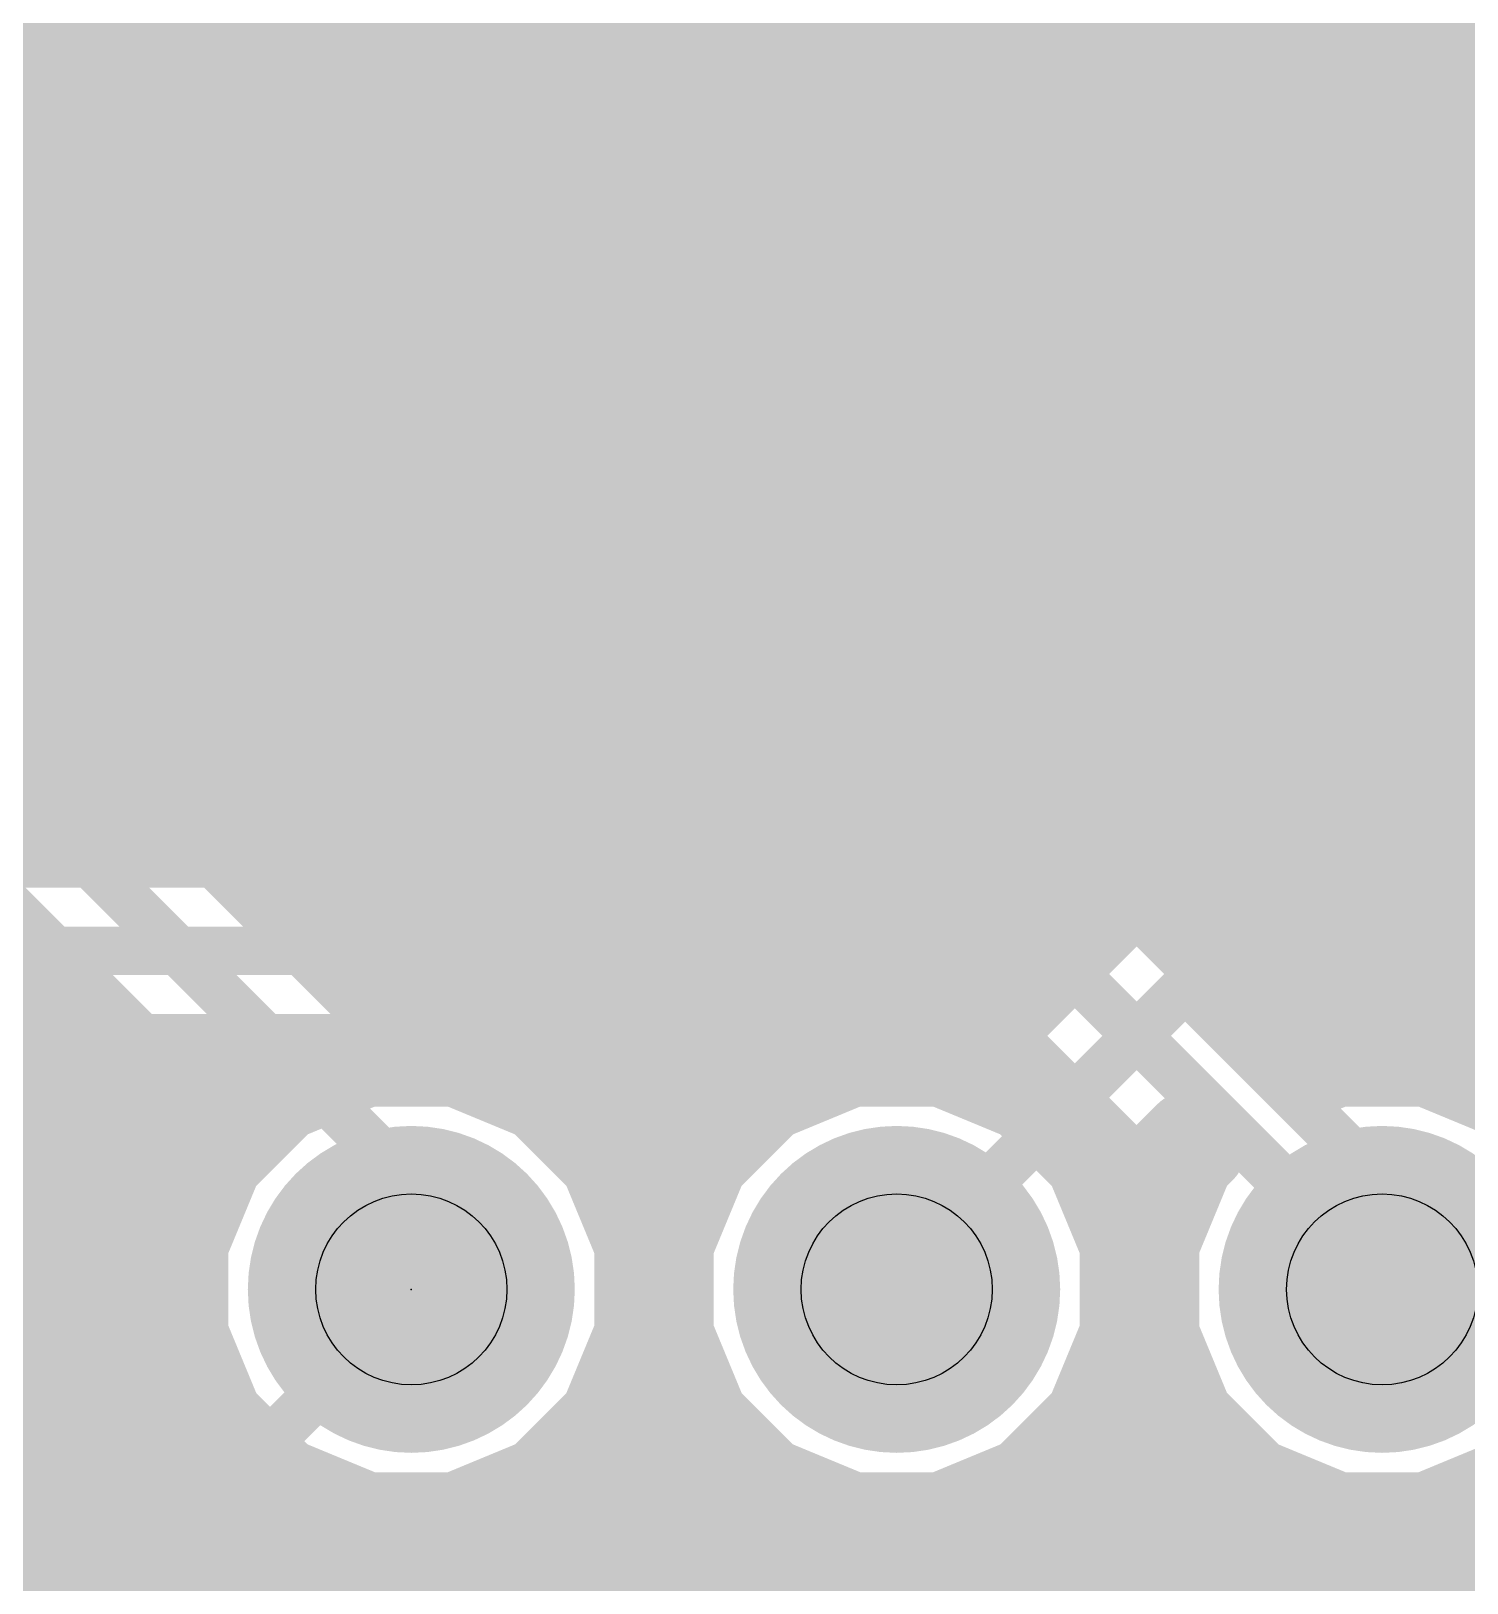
# Model space of a CAD drawing. Extents: x 0 to 10.8, y 0 to 6.1.
# Drawn here: x 1.8247 to 2.1206, y 0.6097 to 0.9295 of the extents above; entities that cross this region are included whole.
import ezdxf

# ---------------------------------------------------------------- set-up
doc = ezdxf.new("R2010")
doc.units = 0
for name, color, linetype in [('1', 22, 'CONTINUOUS'), ('116', 253, 'CONTINUOUS'), ('16', 175, 'CONTINUOUS'), ('17', 82, 'CONTINUOUS'), ('23', 7, 'CONTINUOUS'), ('29', 253, 'CONTINUOUS'), ('30', 253, 'CONTINUOUS'), ('44', 253, 'CONTINUOUS')]:
    doc.layers.add(name, color=color, linetype=linetype)

# ---------------------------------------------------------------- blocks, each defined once
blk = doc.blocks.new('ROUNDP')
at = {"const_width": 0.5}
blk.add_lwpolyline([(0, -0.25, 1), (0, 0.25, 1), (0, -0.25)], format="xyb", dxfattribs=at)

msp = doc.modelspace()

# ---------------------------------------------------------------- linework, layer by layer
at = {"layer": '1'}
for points, const_width in [([(1.835, 0.76), (1.835, 1.605)], 0.01), ([(1.855996, 0.768697), (1.855996, 1.596299)], 0.016), ([(1.855996, 0.928), (2.559, 0.928)], 0.016), ([(1.855996, 0.912), (2.532319, 0.912)], 0.016), ([(1.855996, 0.896), (2.527976, 0.896)], 0.016), ([(1.855996, 0.88), (2.527976, 0.88)], 0.016), ([(1.855996, 0.864), (2.164303, 0.864)], 0.016), ([(2.164, 0.863697), (2.053799, 0.753496)], 0.016), ([(2.0625, 0.7325), (2.185, 0.855)], 0.01), ([(1.855996, 0.848), (2.148303, 0.848)], 0.016), ([(2.092193, 0.7325), (2.193697, 0.834)], 0.016), ([(1.855996, 0.832), (2.132303, 0.832)], 0.016), ([(1.855996, 0.816), (2.116303, 0.816)], 0.016), ([(1.855996, 0.8), (2.100303, 0.8)], 0.016), ([(1.855996, 0.784), (2.084303, 0.784)], 0.016), ([(1.908697, 0.715996), (1.855996, 0.768697)], 0.016), ([(1.856693, 0.768), (2.068303, 0.768)], 0.016), ([(2.127693, 0.768), (2.525976, 0.768)], 0.016), ([(1.9, 0.695), (1.835, 0.76)], 0.01), ([(2.053799, 0.753496), (2.0415, 0.741197)], 0.016), ([(1.814, 0.751299), (1.866764, 0.698535)], 0.016), ([(1.872693, 0.752), (2.052303, 0.752)], 0.016), ([(2.111693, 0.752), (2.571693, 0.752)], 0.016), ([(2.0415, 0.741197), (2.015031, 0.714724)], 0.016), ([(1.803012, 0.736), (1.829299, 0.736)], 0.016), ([(1.888693, 0.736), (2.036307, 0.736)], 0.016), ([(2.095693, 0.736), (2.525976, 0.736)], 0.016), ([(2.108776, 0.715917), (2.092193, 0.7325)], 0.016), ([(2.0625, 0.7325), (2.005, 0.675)], 0.01), ([(2.1, 0.695), (2.0625, 0.7325)], 0.01), ([(1.804035, 0.72), (1.845299, 0.72)], 0.016), ([(1.904693, 0.72), (2.020307, 0.72)], 0.016), ([(2.104693, 0.72), (2.526969, 0.72)], 0.016), ([(1.908776, 0.715917), (1.908697, 0.715996)], 0.016), ([(1.912157, 0.715917), (1.908776, 0.715917)], 0.016), ([(1.928949, 0.708965), (1.912157, 0.715917)], 0.016), ([(1.99398, 0.715917), (1.977189, 0.708965)], 0.016), ([(2.012157, 0.715917), (1.99398, 0.715917)], 0.016), ([(2.015031, 0.714724), (2.012157, 0.715917)], 0.016), ([(2.112157, 0.715917), (2.108776, 0.715917)], 0.016), ([(2.128949, 0.708965), (2.112157, 0.715917)], 0.016), ([(1.941799, 0.696114), (1.928949, 0.708965)], 0.016), ([(1.977189, 0.708965), (1.964339, 0.696114)], 0.016), ([(1.799878, 0.704), (1.861299, 0.704)], 0.016), ([(1.933913, 0.704), (1.972224, 0.704)], 0.016), ([(2.045902, 0.686205), (2.062496, 0.702803)], 0.016), ([(2.062496, 0.702803), (2.066764, 0.698535)], 0.016), ([(1.864339, 0.696114), (1.857386, 0.679323)], 0.016), ([(1.866764, 0.698535), (1.864339, 0.696114)], 0.016), ([(1.948752, 0.679323), (1.941799, 0.696114)], 0.016), ([(1.964339, 0.696114), (1.957386, 0.679323)], 0.016), ([(2.064339, 0.696114), (2.057386, 0.679323)], 0.016), ([(2.066764, 0.698535), (2.064339, 0.696114)], 0.016), ([(1.9, 0.675), (1.9, 0.695)], 0.01), ([(2.1, 0.675), (2.1, 0.695)], 0.01), ([(1.788555, 0.688), (1.86098, 0.688)], 0.016), ([(1.945161, 0.688), (1.96098, 0.688)], 0.016), ([(2.048752, 0.679323), (2.045902, 0.686205)], 0.016), ([(2.047693, 0.688), (2.06098, 0.688)], 0.016), ([(1.857386, 0.679323), (1.857386, 0.661146)], 0.016), ([(1.948752, 0.661146), (1.948752, 0.679323)], 0.016), ([(1.957386, 0.679323), (1.957386, 0.661146)], 0.016), ([(2.048752, 0.661146), (2.048752, 0.679323)], 0.016), ([(2.057386, 0.679323), (2.057386, 0.661146)], 0.016), ([(1.331693, 0.672), (1.857386, 0.672)], 0.016), ([(1.903071, 0.670236), (1.9, 0.675)], 0.01), ([(1.948752, 0.672), (1.957386, 0.672)], 0.016), ([(2.005, 0.675), (2.003071, 0.670236)], 0.01), ([(2.048752, 0.672), (2.057386, 0.672)], 0.016), ([(2.103071, 0.670236), (2.1, 0.675)], 0.01), ([(1.857386, 0.661146), (1.864339, 0.644354)], 0.016), ([(1.941799, 0.644354), (1.948752, 0.661146)], 0.016), ([(1.957386, 0.661146), (1.964339, 0.644354)], 0.016), ([(2.041799, 0.644354), (2.048752, 0.661146)], 0.016), ([(2.057386, 0.661146), (2.064339, 0.644354)], 0.016), ([(1.315693, 0.656), (1.859516, 0.656)], 0.016), ([(1.946618, 0.656), (1.959516, 0.656)], 0.016), ([(2.046618, 0.656), (2.059516, 0.656)], 0.016), ([(1.864339, 0.644354), (1.877189, 0.631504)], 0.016), ([(1.928949, 0.631504), (1.941799, 0.644354)], 0.016), ([(1.964339, 0.644354), (1.977189, 0.631504)], 0.016), ([(2.028949, 0.631504), (2.041799, 0.644354)], 0.016), ([(2.064339, 0.644354), (2.077189, 0.631504)], 0.016), ([(1.299693, 0.64), (1.868693, 0.64)], 0.016), ([(1.937445, 0.64), (1.968693, 0.64)], 0.016), ([(2.037445, 0.64), (2.068693, 0.64)], 0.016), ([(1.877189, 0.631504), (1.89398, 0.624551)], 0.016), ([(1.912157, 0.624551), (1.928949, 0.631504)], 0.016), ([(1.977189, 0.631504), (1.99398, 0.624551)], 0.016), ([(2.012157, 0.624551), (2.028949, 0.631504)], 0.016), ([(2.077189, 0.631504), (2.09398, 0.624551)], 0.016), ([(2.112157, 0.624551), (2.128949, 0.631504)], 0.016), ([(1.297173, 0.624), (2.191051, 0.624)], 0.016), ([(1.89398, 0.624551), (1.912157, 0.624551)], 0.016), ([(1.99398, 0.624551), (2.012157, 0.624551)], 0.016), ([(2.09398, 0.624551), (2.112157, 0.624551)], 0.016), ([(1.303799, 0.608), (2.956, 0.608)], 0.016)]:
    msp.add_lwpolyline(points, dxfattribs=dict(at, const_width=const_width))
for points, const_width in [([(1.855996, 0.932, 1), (1.855996, 0.924)], 0.008), ([(1.855996, 0.916, 1), (1.855996, 0.908)], 0.008), ([(1.855996, 0.9, 1), (1.855996, 0.892)], 0.008), ([(1.855996, 0.884, 1), (1.855996, 0.876)], 0.008), ([(1.855996, 0.868, 1), (1.855996, 0.86)], 0.008), ([(1.855996, 0.852, 1), (1.855996, 0.844)], 0.008), ([(1.855996, 0.836, 1), (1.855996, 0.828)], 0.008), ([(1.855996, 0.82, 1), (1.855996, 0.812)], 0.008), ([(2.116303, 0.812, 1), (2.116303, 0.82)], 0.008), ([(1.855996, 0.804, 1), (1.855996, 0.796)], 0.008), ([(2.100303, 0.796, 1), (2.100303, 0.804)], 0.008), ([(1.855996, 0.788, 1), (1.855996, 0.78)], 0.008), ([(2.084303, 0.78, 1), (2.084303, 0.788)], 0.008), ([(1.858824, 0.771525, 1), (1.853168, 0.765868)], 0.008), ([(1.856693, 0.772, 1), (1.856693, 0.764)], 0.008), ([(2.068303, 0.764, 1), (2.068303, 0.772)], 0.008), ([(2.127693, 0.772, 1), (2.127693, 0.764)], 0.008), ([(1.851996, 0.768697, 1), (1.859996, 0.768697)], 0.008), ([(1.836768, 0.761768, 1), (1.833232, 0.758232)], 0.005), ([(1.8325, 0.76, 1), (1.8375, 0.76)], 0.005), ([(2.056628, 0.750668, 1), (2.050971, 0.756324)], 0.008), ([(1.872693, 0.756, 1), (1.872693, 0.748)], 0.008), ([(2.050971, 0.756324, 1), (2.056628, 0.750668)], 0.008), ([(2.052303, 0.748, 1), (2.052303, 0.756)], 0.008), ([(2.111693, 0.756, 1), (2.111693, 0.748)], 0.008), ([(2.044329, 0.738369, 1), (2.038671, 0.744025)], 0.008), ([(2.038672, 0.744025, 1), (2.044328, 0.738368)], 0.008), ([(1.829299, 0.732, 1), (1.829299, 0.74)], 0.008), ([(1.888693, 0.74, 1), (1.888693, 0.732)], 0.008), ([(2.036307, 0.732, 1), (2.036307, 0.74)], 0.008), ([(2.095693, 0.74, 1), (2.095693, 0.732)], 0.008), ([(2.095021, 0.735328, 1), (2.089364, 0.729672)], 0.008), ([(2.089365, 0.735328, 1), (2.095021, 0.729672)], 0.008), ([(2.064268, 0.734268, 1), (2.060732, 0.730732)], 0.005), ([(2.060732, 0.734268, 1), (2.064268, 0.730732)], 0.005), ([(2.064268, 0.730732, 1), (2.060732, 0.734268)], 0.005), ([(1.845299, 0.716, 1), (1.845299, 0.724)], 0.008), ([(1.904693, 0.724, 1), (1.904693, 0.716)], 0.008), ([(2.020307, 0.716, 1), (2.020307, 0.724)], 0.008), ([(2.104693, 0.724, 1), (2.104693, 0.716)], 0.008), ([(1.911525, 0.718824, 1), (1.905868, 0.713168)], 0.008), ([(1.908776, 0.719917, 1), (1.908776, 0.711917)], 0.008), ([(1.905868, 0.713168, 1), (1.911525, 0.718824)], 0.008), ([(1.913688, 0.719613, 1), (1.910627, 0.712222)], 0.008), ([(1.912157, 0.711917, 1), (1.912157, 0.719917)], 0.008), ([(1.99398, 0.719917, 1), (1.99398, 0.711917)], 0.008), ([(1.995511, 0.712222, 1), (1.99245, 0.719613)], 0.008), ([(2.013691, 0.719612, 1), (2.010624, 0.712223)], 0.008), ([(2.012157, 0.711917, 1), (2.012157, 0.719917)], 0.008), ([(2.108776, 0.719917, 1), (2.108776, 0.711917)], 0.008), ([(2.113688, 0.719613, 1), (2.110627, 0.712222)], 0.008), ([(2.112157, 0.711917, 1), (2.112157, 0.719917)], 0.008), ([(1.905947, 0.713089, 1), (1.911604, 0.718746)], 0.008), ([(2.012203, 0.717553, 1), (2.01786, 0.711896)], 0.008), ([(2.013498, 0.71103, 1), (2.016565, 0.718419)], 0.008), ([(2.105947, 0.713089, 1), (2.111604, 0.718746)], 0.008), ([(1.931777, 0.711793, 1), (1.92612, 0.706136)], 0.008), ([(1.927419, 0.705269, 1), (1.930479, 0.71266)], 0.008), ([(1.975659, 0.71266, 1), (1.978719, 0.705269)], 0.008), ([(1.980017, 0.706136, 1), (1.974361, 0.711793)], 0.008), ([(1.861299, 0.7, 1), (1.861299, 0.708)], 0.008), ([(1.933913, 0.708, 1), (1.933913, 0.7)], 0.008), ([(1.972224, 0.7, 1), (1.972224, 0.708)], 0.008), ([(2.065324, 0.705632, 1), (2.059668, 0.699975)], 0.008), ([(2.065325, 0.699975, 1), (2.059667, 0.705631)], 0.008), ([(1.868034, 0.694584, 1), (1.860643, 0.697644)], 0.008), ([(1.863935, 0.695707, 1), (1.869592, 0.701364)], 0.008), ([(1.86959, 0.695705, 1), (1.863938, 0.701366)], 0.008), ([(1.945495, 0.697644, 1), (1.938104, 0.694584)], 0.008), ([(1.968034, 0.694584, 1), (1.960643, 0.697644)], 0.008), ([(2.068034, 0.694584, 1), (2.060643, 0.697644)], 0.008), ([(2.063935, 0.695707, 1), (2.069592, 0.701364)], 0.008), ([(2.06959, 0.695705, 1), (2.063938, 0.701366)], 0.008), ([(1.861512, 0.698945, 1), (1.867165, 0.693283)], 0.008), ([(1.938971, 0.693286, 1), (1.944628, 0.698943)], 0.008), ([(1.96151, 0.698943, 1), (1.967167, 0.693286)], 0.008), ([(2.061512, 0.698945, 1), (2.067165, 0.693283)], 0.008), ([(1.9025, 0.695, 1), (1.8975, 0.695)], 0.005), ([(1.898232, 0.693232, 1), (1.901768, 0.696768)], 0.005), ([(2.1025, 0.695, 1), (2.0975, 0.695)], 0.005), ([(2.098232, 0.693232, 1), (2.101768, 0.696768)], 0.005), ([(1.86098, 0.684, 1), (1.86098, 0.692)], 0.008), ([(1.945161, 0.692, 1), (1.945161, 0.684)], 0.008), ([(1.96098, 0.684, 1), (1.96098, 0.692)], 0.008), ([(2.049597, 0.687735, 1), (2.042206, 0.684674)], 0.008), ([(2.047693, 0.692, 1), (2.047693, 0.684)], 0.008), ([(2.06098, 0.684, 1), (2.06098, 0.692)], 0.008), ([(2.043073, 0.689033, 1), (2.04873, 0.683377)], 0.008), ([(1.861386, 0.679323, 1), (1.853386, 0.679323)], 0.008), ([(1.85369, 0.680853, 1), (1.861082, 0.677793)], 0.008), ([(1.952752, 0.679323, 1), (1.944752, 0.679323)], 0.008), ([(1.945056, 0.677793, 1), (1.952448, 0.680853)], 0.008), ([(1.961386, 0.679323, 1), (1.953386, 0.679323)], 0.008), ([(1.95369, 0.680853, 1), (1.961082, 0.677793)], 0.008), ([(2.052752, 0.679323, 1), (2.044752, 0.679323)], 0.008), ([(2.045056, 0.677792, 1), (2.052448, 0.680853)], 0.008), ([(2.061386, 0.679323, 1), (2.053386, 0.679323)], 0.008), ([(2.05369, 0.680853, 1), (2.061082, 0.677793)], 0.008), ([(1.857386, 0.668, 1), (1.857386, 0.676)], 0.008), ([(1.902101, 0.676355, 1), (1.897899, 0.673645)], 0.005), ([(1.948752, 0.676, 1), (1.948752, 0.668)], 0.008), ([(1.957386, 0.668, 1), (1.957386, 0.676)], 0.008), ([(2.003232, 0.676768, 1), (2.006768, 0.673232)], 0.005), ([(2.007317, 0.674062, 1), (2.002683, 0.675938)], 0.005), ([(2.048752, 0.676, 1), (2.048752, 0.668)], 0.008), ([(2.057386, 0.668, 1), (2.057386, 0.676)], 0.008), ([(2.102101, 0.676355, 1), (2.097899, 0.673645)], 0.005), ([(1.8975, 0.675, 1), (1.9025, 0.675)], 0.005), ([(2.0975, 0.675, 1), (2.1025, 0.675)], 0.005), ([(1.90097, 0.668882, 1), (1.905172, 0.671591)], 0.005), ([(2.000754, 0.671175, 1), (2.005388, 0.669298)], 0.005), ([(2.10097, 0.668882, 1), (2.105172, 0.671591)], 0.005), ([(1.861082, 0.662676, 1), (1.85369, 0.659615)], 0.008), ([(1.952448, 0.659615, 1), (1.945056, 0.662676)], 0.008), ([(1.961082, 0.662676, 1), (1.95369, 0.659615)], 0.008), ([(2.052448, 0.659615, 1), (2.045056, 0.662676)], 0.008), ([(2.061082, 0.662676, 1), (2.05369, 0.659615)], 0.008), ([(1.853386, 0.661146, 1), (1.861386, 0.661146)], 0.008), ([(1.859516, 0.652, 1), (1.859516, 0.66)], 0.008), ([(1.946618, 0.66, 1), (1.946618, 0.652)], 0.008), ([(1.944752, 0.661146, 1), (1.952752, 0.661146)], 0.008), ([(1.953386, 0.661146, 1), (1.961386, 0.661146)], 0.008), ([(1.959516, 0.652, 1), (1.959516, 0.66)], 0.008), ([(2.046618, 0.66, 1), (2.046618, 0.652)], 0.008), ([(2.044752, 0.661146, 1), (2.052752, 0.661146)], 0.008), ([(2.053386, 0.661146, 1), (2.061386, 0.661146)], 0.008), ([(2.059516, 0.652, 1), (2.059516, 0.66)], 0.008), ([(1.867167, 0.647183, 1), (1.86151, 0.641526)], 0.008), ([(1.860643, 0.642824, 1), (1.868034, 0.645885)], 0.008), ([(1.938104, 0.645885, 1), (1.945495, 0.642824)], 0.008), ([(1.944628, 0.641526, 1), (1.938971, 0.647183)], 0.008), ([(1.967167, 0.647183, 1), (1.96151, 0.641526)], 0.008), ([(1.960643, 0.642824, 1), (1.968034, 0.645885)], 0.008), ([(2.038104, 0.645885, 1), (2.045495, 0.642824)], 0.008), ([(2.044628, 0.641526, 1), (2.038971, 0.647183)], 0.008), ([(2.067167, 0.647183, 1), (2.06151, 0.641526)], 0.008), ([(2.060643, 0.642824, 1), (2.068034, 0.645885)], 0.008), ([(1.868693, 0.636, 1), (1.868693, 0.644)], 0.008), ([(1.937445, 0.644, 1), (1.937445, 0.636)], 0.008), ([(1.968693, 0.636, 1), (1.968693, 0.644)], 0.008), ([(2.037445, 0.644, 1), (2.037445, 0.636)], 0.008), ([(2.068693, 0.636, 1), (2.068693, 0.644)], 0.008), ([(1.878719, 0.6352, 1), (1.875659, 0.627808)], 0.008), ([(1.874361, 0.628676, 1), (1.880017, 0.634332)], 0.008), ([(1.92612, 0.634332, 1), (1.931777, 0.628676)], 0.008), ([(1.930479, 0.627808, 1), (1.927419, 0.6352)], 0.008), ([(1.978719, 0.6352, 1), (1.975659, 0.627808)], 0.008), ([(1.974361, 0.628676, 1), (1.980017, 0.634332)], 0.008), ([(2.02612, 0.634332, 1), (2.031777, 0.628676)], 0.008), ([(2.030479, 0.627808, 1), (2.027419, 0.6352)], 0.008), ([(2.078719, 0.6352, 1), (2.075659, 0.627808)], 0.008), ([(2.074361, 0.628676, 1), (2.080017, 0.634332)], 0.008), ([(1.89398, 0.628551, 1), (1.89398, 0.620551)], 0.008), ([(1.89245, 0.620855, 1), (1.895511, 0.628247)], 0.008), ([(1.910627, 0.628247, 1), (1.913688, 0.620855)], 0.008), ([(1.912157, 0.620551, 1), (1.912157, 0.628551)], 0.008), ([(1.99398, 0.628551, 1), (1.99398, 0.620551)], 0.008), ([(1.99245, 0.620855, 1), (1.995511, 0.628247)], 0.008), ([(2.010627, 0.628247, 1), (2.013688, 0.620855)], 0.008), ([(2.012157, 0.620551, 1), (2.012157, 0.628551)], 0.008), ([(2.09398, 0.628551, 1), (2.09398, 0.620551)], 0.008), ([(2.09245, 0.620855, 1), (2.095511, 0.628247)], 0.008), ([(2.110627, 0.628247, 1), (2.113688, 0.620855)], 0.008), ([(2.112157, 0.620551, 1), (2.112157, 0.628551)], 0.008)]:
    msp.add_lwpolyline(points, format="xyb", dxfattribs=dict(at, const_width=const_width))
at = {"layer": '116', "const_width": 0.015748}
for points in [[(1.903071, 0.656457, 1), (1.903071, 0.684016, 1), (1.903071, 0.656457)], [(2.003071, 0.656457, 1), (2.003071, 0.684016, 1), (2.003071, 0.656457)], [(2.103071, 0.656457, 1), (2.103071, 0.684016, 1), (2.103071, 0.656457)]]:
    msp.add_lwpolyline(points, format="xyb", dxfattribs=at)
at = {"layer": '16'}
for points, const_width in [([(1.788154, 0.928), (8.766, 0.928)], 0.016), ([(1.772154, 0.912), (8.766, 0.912)], 0.016), ([(1.756154, 0.896), (8.766, 0.896)], 0.016), ([(1.740154, 0.88), (7.792705, 0.88)], 0.016), ([(1.78411, 0.864), (7.775925, 0.864)], 0.016), ([(1.798039, 0.848), (7.766815, 0.848)], 0.016), ([(1.804035, 0.832), (7.761028, 0.832)], 0.016), ([(1.804035, 0.816), (7.761028, 0.816)], 0.016), ([(1.79822, 0.8), (7.763587, 0.8)], 0.016), ([(1.784555, 0.784), (7.770217, 0.784)], 0.016), ([(1.776315, 0.768), (7.784142, 0.768)], 0.016), ([(2.043697, 0.760996), (1.793697, 0.760996)], 0.016), ([(2.055996, 0.748697), (2.043697, 0.760996)], 0.016), ([(2.052693, 0.752), (7.812539, 0.752)], 0.016), ([(2.090299, 0.71439), (2.055996, 0.748697)], 0.016), ([(1.785, 0.74), (2.035, 0.74)], 0.01), ([(2.035, 0.74), (2.1, 0.675)], 0.01), ([(2.068693, 0.736), (8.828843, 0.736)], 0.016), ([(1.804035, 0.719), (2.026299, 0.719)], 0.016), ([(2.026299, 0.719), (2.059906, 0.685398)], 0.016), ([(2.084693, 0.72), (8.844843, 0.72)], 0.016), ([(1.89398, 0.715917), (1.877189, 0.708965)], 0.016), ([(1.912157, 0.715917), (1.89398, 0.715917)], 0.016), ([(1.928949, 0.708965), (1.912157, 0.715917)], 0.016), ([(1.99398, 0.715917), (1.977189, 0.708965)], 0.016), ([(2.012157, 0.715917), (1.99398, 0.715917)], 0.016), ([(2.028949, 0.708965), (2.012157, 0.715917)], 0.016), ([(2.09398, 0.715917), (2.090299, 0.71439)], 0.016), ([(2.112157, 0.715917), (2.09398, 0.715917)], 0.016), ([(2.128949, 0.708965), (2.112157, 0.715917)], 0.016), ([(1.877189, 0.708965), (1.864339, 0.696114)], 0.016), ([(1.941799, 0.696114), (1.928949, 0.708965)], 0.016), ([(1.977189, 0.708965), (1.964339, 0.696114)], 0.016), ([(2.041799, 0.696114), (2.028949, 0.708965)], 0.016), ([(1.799878, 0.704), (1.872224, 0.704)], 0.016), ([(1.933913, 0.704), (1.972224, 0.704)], 0.016), ([(2.033913, 0.704), (2.041299, 0.704)], 0.016), ([(1.864339, 0.696114), (1.857386, 0.679323)], 0.016), ([(1.948752, 0.679323), (1.941799, 0.696114)], 0.016), ([(1.964339, 0.696114), (1.957386, 0.679323)], 0.016), ([(2.048752, 0.679323), (2.041799, 0.696114)], 0.016), ([(1.788555, 0.688), (1.86098, 0.688)], 0.016), ([(1.945161, 0.688), (1.96098, 0.688)], 0.016), ([(2.045161, 0.688), (2.057299, 0.688)], 0.016), ([(2.059906, 0.685398), (2.057386, 0.679323)], 0.016), ([(1.857386, 0.679323), (1.857386, 0.661146)], 0.016), ([(1.948752, 0.661146), (1.948752, 0.679323)], 0.016), ([(1.957386, 0.679323), (1.957386, 0.661146)], 0.016), ([(2.048752, 0.661146), (2.048752, 0.679323)], 0.016), ([(2.057386, 0.679323), (2.057386, 0.661146)], 0.016), ([(1.532154, 0.672), (1.857386, 0.672)], 0.016), ([(1.948752, 0.672), (1.957386, 0.672)], 0.016), ([(2.048752, 0.672), (2.057386, 0.672)], 0.016), ([(2.1, 0.675), (2.103071, 0.670236)], 0.01), ([(1.76, 0.525), (1.905, 0.67)], 0.01), ([(1.905, 0.67), (1.903071, 0.670236)], 0.01), ([(1.857386, 0.661146), (1.860043, 0.654736)], 0.016), ([(1.941799, 0.644354), (1.948752, 0.661146)], 0.016), ([(1.957386, 0.661146), (1.964339, 0.644354)], 0.016), ([(2.041799, 0.644354), (2.048752, 0.661146)], 0.016), ([(2.057386, 0.661146), (2.064339, 0.644354)], 0.016), ([(1.507756, 0.656), (1.859516, 0.656)], 0.016), ([(1.860043, 0.654736), (1.774185, 0.568878)], 0.016), ([(1.946618, 0.656), (1.959516, 0.656)], 0.016), ([(2.046618, 0.656), (2.059516, 0.656)], 0.016), ([(1.928949, 0.631504), (1.941799, 0.644354)], 0.016), ([(1.964339, 0.644354), (1.977189, 0.631504)], 0.016), ([(2.028949, 0.631504), (2.041799, 0.644354)], 0.016), ([(2.064339, 0.644354), (2.077189, 0.631504)], 0.016), ([(1.281173, 0.64), (1.845307, 0.64)], 0.016), ([(1.937445, 0.64), (1.968693, 0.64)], 0.016), ([(2.037445, 0.64), (2.068693, 0.64)], 0.016), ([(1.912157, 0.624551), (1.928949, 0.631504)], 0.016), ([(1.977189, 0.631504), (1.99398, 0.624551)], 0.016), ([(2.012157, 0.624551), (2.028949, 0.631504)], 0.016), ([(2.077189, 0.631504), (2.09398, 0.624551)], 0.016), ([(2.112157, 0.624551), (2.128949, 0.631504)], 0.016), ([(1.802331, 0.537638), (1.890634, 0.625941)], 0.016), ([(1.890634, 0.625941), (1.89398, 0.624551)], 0.016), ([(1.297173, 0.624), (1.829307, 0.624)], 0.016), ([(1.888693, 0.624), (2.191051, 0.624)], 0.016), ([(1.89398, 0.624551), (1.912157, 0.624551)], 0.016), ([(1.99398, 0.624551), (2.012157, 0.624551)], 0.016), ([(2.09398, 0.624551), (2.112157, 0.624551)], 0.016), ([(1.872693, 0.608), (7.823008, 0.608)], 0.016)]:
    msp.add_lwpolyline(points, dxfattribs=dict(at, const_width=const_width))
for points, const_width in [([(2.046525, 0.763824, 1), (2.040868, 0.758168)], 0.008), ([(2.043697, 0.756996, 1), (2.043697, 0.764996)], 0.008), ([(2.052693, 0.756, 1), (2.052693, 0.748)], 0.008), ([(2.058825, 0.751525, 1), (2.053167, 0.745869)], 0.008), ([(2.053168, 0.745868, 1), (2.058824, 0.751525)], 0.008), ([(2.036768, 0.741768, 1), (2.033232, 0.738232)], 0.005), ([(2.035, 0.7375, 1), (2.035, 0.7425)], 0.005), ([(2.068693, 0.74, 1), (2.068693, 0.732)], 0.008), ([(2.029127, 0.721829, 1), (2.023471, 0.716171)], 0.008), ([(2.026299, 0.715, 1), (2.026299, 0.723)], 0.008), ([(2.084693, 0.724, 1), (2.084693, 0.716)], 0.008), ([(1.89398, 0.719917, 1), (1.89398, 0.711917)], 0.008), ([(1.895511, 0.712222, 1), (1.89245, 0.719613)], 0.008), ([(1.913688, 0.719613, 1), (1.910627, 0.712222)], 0.008), ([(1.912157, 0.711917, 1), (1.912157, 0.719917)], 0.008), ([(1.99398, 0.719917, 1), (1.99398, 0.711917)], 0.008), ([(1.995511, 0.712222, 1), (1.99245, 0.719613)], 0.008), ([(2.013688, 0.719613, 1), (2.010627, 0.712222)], 0.008), ([(2.012157, 0.711917, 1), (2.012157, 0.719917)], 0.008), ([(2.09398, 0.719917, 1), (2.09398, 0.711917)], 0.008), ([(2.095513, 0.712223, 1), (2.092447, 0.719612)], 0.008), ([(2.113688, 0.719613, 1), (2.110627, 0.712222)], 0.008), ([(2.112157, 0.711917, 1), (2.112157, 0.719917)], 0.008), ([(2.088766, 0.718084, 1), (2.091832, 0.710695)], 0.008), ([(2.087471, 0.711561, 1), (2.093128, 0.717218)], 0.008), ([(1.875659, 0.71266, 1), (1.878719, 0.705269)], 0.008), ([(1.880017, 0.706136, 1), (1.874361, 0.711793)], 0.008), ([(1.931777, 0.711793, 1), (1.92612, 0.706136)], 0.008), ([(1.927419, 0.705269, 1), (1.930479, 0.71266)], 0.008), ([(1.975659, 0.71266, 1), (1.978719, 0.705269)], 0.008), ([(1.980017, 0.706136, 1), (1.974361, 0.711793)], 0.008), ([(2.031777, 0.711793, 1), (2.02612, 0.706136)], 0.008), ([(2.027419, 0.705269, 1), (2.030479, 0.71266)], 0.008), ([(1.872224, 0.7, 1), (1.872224, 0.708)], 0.008), ([(1.933913, 0.708, 1), (1.933913, 0.7)], 0.008), ([(1.972224, 0.7, 1), (1.972224, 0.708)], 0.008), ([(2.033913, 0.708, 1), (2.033913, 0.7)], 0.008), ([(2.041299, 0.7, 1), (2.041299, 0.708)], 0.008), ([(1.868034, 0.694584, 1), (1.860643, 0.697644)], 0.008), ([(1.945495, 0.697644, 1), (1.938104, 0.694584)], 0.008), ([(1.968034, 0.694584, 1), (1.960643, 0.697644)], 0.008), ([(2.045495, 0.697644, 1), (2.038104, 0.694584)], 0.008), ([(1.86151, 0.698943, 1), (1.867167, 0.693286)], 0.008), ([(1.938971, 0.693286, 1), (1.944628, 0.698943)], 0.008), ([(1.96151, 0.698943, 1), (1.967167, 0.693286)], 0.008), ([(2.038971, 0.693286, 1), (2.044628, 0.698943)], 0.008), ([(1.86098, 0.684, 1), (1.86098, 0.692)], 0.008), ([(1.945161, 0.692, 1), (1.945161, 0.684)], 0.008), ([(1.96098, 0.684, 1), (1.96098, 0.692)], 0.008), ([(2.045161, 0.692, 1), (2.045161, 0.684)], 0.008), ([(2.057299, 0.684, 1), (2.057299, 0.692)], 0.008), ([(2.0636, 0.683865, 1), (2.056211, 0.68693)], 0.008), ([(2.057077, 0.682569, 1), (2.062734, 0.688226)], 0.008), ([(1.861386, 0.679323, 1), (1.853386, 0.679323)], 0.008), ([(1.85369, 0.680853, 1), (1.861082, 0.677793)], 0.008), ([(1.952752, 0.679323, 1), (1.944752, 0.679323)], 0.008), ([(1.945056, 0.677793, 1), (1.952448, 0.680853)], 0.008), ([(1.961386, 0.679323, 1), (1.953386, 0.679323)], 0.008), ([(1.95369, 0.680853, 1), (1.961082, 0.677793)], 0.008), ([(2.052752, 0.679323, 1), (2.044752, 0.679323)], 0.008), ([(2.045056, 0.677793, 1), (2.052448, 0.680853)], 0.008), ([(2.061386, 0.679323, 1), (2.053386, 0.679323)], 0.008), ([(2.053691, 0.680855, 1), (2.061081, 0.67779)], 0.008), ([(1.857386, 0.668, 1), (1.857386, 0.676)], 0.008), ([(1.948752, 0.676, 1), (1.948752, 0.668)], 0.008), ([(1.957386, 0.668, 1), (1.957386, 0.676)], 0.008), ([(2.048752, 0.676, 1), (2.048752, 0.668)], 0.008), ([(2.057386, 0.668, 1), (2.057386, 0.676)], 0.008), ([(2.102101, 0.676355, 1), (2.097899, 0.673645)], 0.005), ([(2.098232, 0.673232, 1), (2.101768, 0.676768)], 0.005), ([(1.903375, 0.672718, 1), (1.902767, 0.667755)], 0.005), ([(1.906768, 0.668232, 1), (1.903232, 0.671768)], 0.005), ([(1.904696, 0.667519, 1), (1.905304, 0.672481)], 0.005), ([(2.10097, 0.668882, 1), (2.105172, 0.671591)], 0.005), ([(1.861081, 0.662678, 1), (1.853691, 0.659614)], 0.008), ([(1.952448, 0.659615, 1), (1.945056, 0.662676)], 0.008), ([(1.961082, 0.662676, 1), (1.95369, 0.659615)], 0.008), ([(2.052448, 0.659615, 1), (2.045056, 0.662676)], 0.008), ([(2.061082, 0.662676, 1), (2.05369, 0.659615)], 0.008), ([(1.853386, 0.661146, 1), (1.861386, 0.661146)], 0.008), ([(1.862872, 0.651908, 1), (1.857215, 0.657565)], 0.008), ([(1.859516, 0.652, 1), (1.859516, 0.66)], 0.008), ([(1.946618, 0.66, 1), (1.946618, 0.652)], 0.008), ([(1.944752, 0.661146, 1), (1.952752, 0.661146)], 0.008), ([(1.953386, 0.661146, 1), (1.961386, 0.661146)], 0.008), ([(1.959516, 0.652, 1), (1.959516, 0.66)], 0.008), ([(2.046618, 0.66, 1), (2.046618, 0.652)], 0.008), ([(2.044752, 0.661146, 1), (2.052752, 0.661146)], 0.008), ([(2.053386, 0.661146, 1), (2.061386, 0.661146)], 0.008), ([(2.059516, 0.652, 1), (2.059516, 0.66)], 0.008), ([(1.856348, 0.653204, 1), (1.863738, 0.656268)], 0.008), ([(1.938104, 0.645885, 1), (1.945495, 0.642824)], 0.008), ([(1.944628, 0.641526, 1), (1.938971, 0.647183)], 0.008), ([(1.967167, 0.647183, 1), (1.96151, 0.641526)], 0.008), ([(1.960643, 0.642824, 1), (1.968034, 0.645885)], 0.008), ([(2.038104, 0.645885, 1), (2.045495, 0.642824)], 0.008), ([(2.044628, 0.641526, 1), (2.038971, 0.647183)], 0.008), ([(2.067167, 0.647183, 1), (2.06151, 0.641526)], 0.008), ([(2.060643, 0.642824, 1), (2.068034, 0.645885)], 0.008), ([(1.845307, 0.636, 1), (1.845307, 0.644)], 0.008), ([(1.937445, 0.644, 1), (1.937445, 0.636)], 0.008), ([(1.968693, 0.636, 1), (1.968693, 0.644)], 0.008), ([(2.037445, 0.644, 1), (2.037445, 0.636)], 0.008), ([(2.068693, 0.636, 1), (2.068693, 0.644)], 0.008), ([(1.92612, 0.634332, 1), (1.931777, 0.628676)], 0.008), ([(1.930479, 0.627808, 1), (1.927419, 0.6352)], 0.008), ([(1.978719, 0.6352, 1), (1.975659, 0.627808)], 0.008), ([(1.974361, 0.628676, 1), (1.980017, 0.634332)], 0.008), ([(2.02612, 0.634332, 1), (2.031777, 0.628676)], 0.008), ([(2.030479, 0.627808, 1), (2.027419, 0.6352)], 0.008), ([(2.078719, 0.6352, 1), (2.075659, 0.627808)], 0.008), ([(2.074361, 0.628676, 1), (2.080017, 0.634332)], 0.008), ([(1.892168, 0.629635, 1), (1.8891, 0.622247)], 0.008), ([(1.893462, 0.623113, 1), (1.887805, 0.628769)], 0.008), ([(1.829307, 0.62, 1), (1.829307, 0.628)], 0.008), ([(1.888693, 0.628, 1), (1.888693, 0.62)], 0.008), ([(1.89398, 0.628551, 1), (1.89398, 0.620551)], 0.008), ([(1.892446, 0.620857, 1), (1.895514, 0.628245)], 0.008), ([(1.910627, 0.628247, 1), (1.913688, 0.620855)], 0.008), ([(1.912157, 0.620551, 1), (1.912157, 0.628551)], 0.008), ([(1.99398, 0.628551, 1), (1.99398, 0.620551)], 0.008), ([(1.99245, 0.620855, 1), (1.995511, 0.628247)], 0.008), ([(2.010627, 0.628247, 1), (2.013688, 0.620855)], 0.008), ([(2.012157, 0.620551, 1), (2.012157, 0.628551)], 0.008), ([(2.09398, 0.628551, 1), (2.09398, 0.620551)], 0.008), ([(2.09245, 0.620855, 1), (2.095511, 0.628247)], 0.008), ([(2.110627, 0.628247, 1), (2.113688, 0.620855)], 0.008), ([(2.112157, 0.620551, 1), (2.112157, 0.628551)], 0.008), ([(1.872693, 0.612, 1), (1.872693, 0.604)], 0.008)]:
    msp.add_lwpolyline(points, format="xyb", dxfattribs=dict(at, const_width=const_width))
at = {"layer": '23'}
msp.add_point((1.903071, 0.670236), dxfattribs=at)
at = {"layer": '44'}
for centre in [(1.903071, 0.670236), (2.003071, 0.670236), (2.103071, 0.670236)]:
    msp.add_circle(centre, 0.019685, dxfattribs=at)

# ---------------------------------------------------------------- block references
at = {"layer": '17', "xscale": 0.05937, "yscale": 0.05937, "rotation": 90}
for p in [(1.903071, 0.670236), (1.903071, 0.670236), (2.003071, 0.670236), (2.003071, 0.670236), (2.103071, 0.670236), (2.103071, 0.670236)]:
    msp.add_blockref('ROUNDP', p, dxfattribs=at)
at = {"layer": '29', "xscale": 0.06737, "yscale": 0.06737, "rotation": 90}
for p in [(1.903071, 0.670236), (2.003071, 0.670236), (2.103071, 0.670236)]:
    msp.add_blockref('ROUNDP', p, dxfattribs=at)
at = {"layer": '30', "xscale": 0.06737, "yscale": 0.06737, "rotation": 90}
for p in [(1.903071, 0.670236), (2.003071, 0.670236), (2.103071, 0.670236)]:
    msp.add_blockref('ROUNDP', p, dxfattribs=at)

doc.saveas('drawing.dxf')
